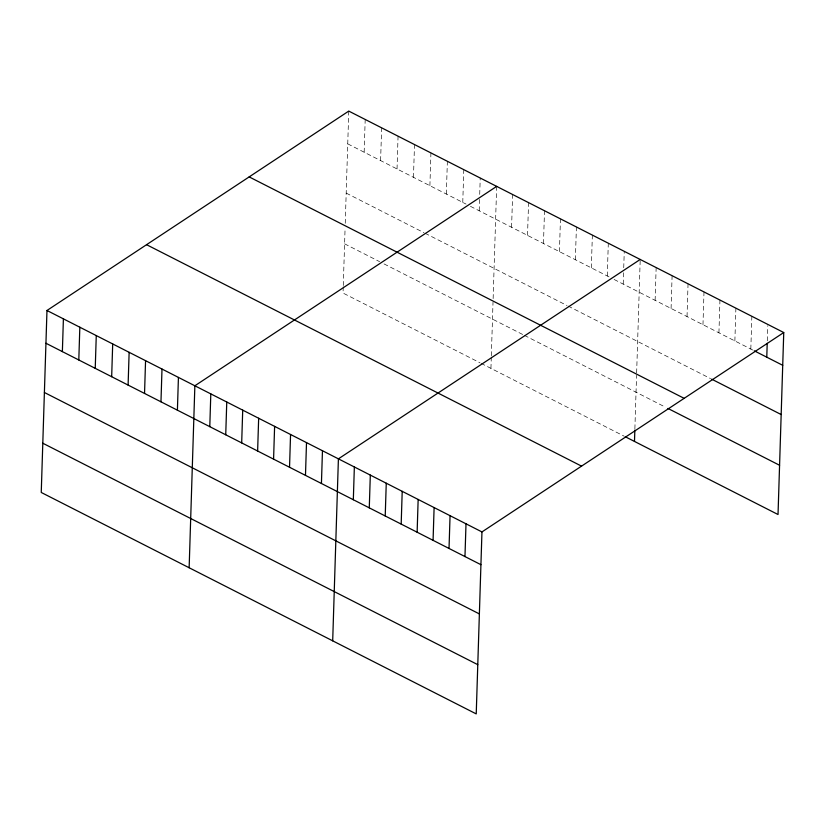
<?xml version="1.0" encoding="UTF-8"?>
<svg xmlns="http://www.w3.org/2000/svg" width="825" height="825" viewBox="0 0 825 825"><rect width="100%" height="100%" fill="white"/><g stroke="black" fill="none" stroke-linecap="round" stroke-linejoin="round"><path stroke-width="0.62" stroke-dasharray="4.12 3.09" d="M343.241 286.76L343.045 293.071L479.985 362.783M343.282 285.502L345.087 228.133M345.242 223.297L348.769 111.097M364.165 152.223L365.197 119.46M380.603 160.586L381.635 127.834M397.031 168.95L398.062 136.197M413.469 177.323L414.501 144.561M429.897 185.687L430.928 152.924M446.335 194.05L447.367 161.287M462.763 202.414L463.794 169.661M479.201 210.777L479.552 199.444M479.717 194.401L480.233 178.025M490.947 368.363L491.298 356.998M491.339 355.74L493.02 302.208M493.133 298.588L496.66 186.388M511.582 227.267L512.614 194.504M527.526 235.383L528.557 202.63M543.479 243.509L544.51 210.746M559.433 251.625L560.453 218.862M575.376 259.741L576.407 226.988M591.329 267.867L592.36 235.104M607.272 275.983L608.303 243.22M623.226 284.099L623.587 272.766M623.741 267.723L624.257 251.347M634.879 428.814L636.57 375.282M636.642 372.869L640.21 259.462M655.122 300.341L656.153 267.578M671.076 308.457L672.107 275.705M687.029 316.583L688.05 283.821M702.972 324.699L704.003 291.937M718.926 332.815L719.957 300.063M734.869 340.942L735.9 308.179M750.822 349.058L751.853 316.295M767.281 340.797L767.766 325.679M347.738 143.859L466.053 204.084M470.436 206.322L609.551 277.138M614.109 279.458L753.101 350.213M346.191 193.102L423.968 232.691M425.071 233.248L566.992 305.508M568.136 306.085L710.542 378.582M344.592 243.829L379.655 261.68M384.037 263.907L523.246 334.775M524.391 335.363L665.651 407.272M481.078 363.34L624.236 436.219"/><path stroke-width="1.24" d="M46.973 310.489L41.25 492.463L476.231 713.903L481.955 531.929L783.75 332.537L348.769 111.097L46.973 310.489L481.955 531.929M62.37 351.615L63.401 318.852M78.808 359.978L79.829 327.216M95.236 368.342L96.267 335.589M111.674 376.705L112.695 343.953M128.102 385.079L129.133 352.316M144.54 393.442L145.561 360.68M160.968 401.806L161.999 369.043M177.406 410.169L178.427 377.417M189.142 567.755L194.865 385.78L496.66 186.388M209.787 426.659L210.808 393.896M225.73 434.775L226.762 402.012M241.684 442.891L242.715 410.138M257.627 451.017L258.658 418.254M273.58 459.133L274.612 426.37M289.534 467.249L290.555 434.497M305.477 475.375L306.508 442.613M321.43 483.491L322.462 450.728M332.692 640.829L338.405 458.855L640.21 259.462M353.327 499.733L354.358 466.971M369.28 507.849L370.312 475.087M385.223 515.965L386.255 483.213M401.177 524.092L402.208 491.329M417.13 532.208L418.151 499.445M433.073 540.323L434.105 507.571M449.027 548.45L450.058 515.687M464.97 556.566L466.001 523.813M634.487 441.437L634.848 430.073M766.776 357.173L767.209 343.313M783.75 332.537L778.027 514.511L625.371 436.796M754.236 350.8L782.719 365.3M711.676 379.16L781.172 414.542M249.171 176.901L684.152 398.341M667.93 408.437L779.584 465.269M146.561 244.685L581.542 466.125M45.942 343.252L480.923 564.692M44.395 392.494L479.377 613.924M42.797 443.221L477.778 664.661"/></g></svg>
